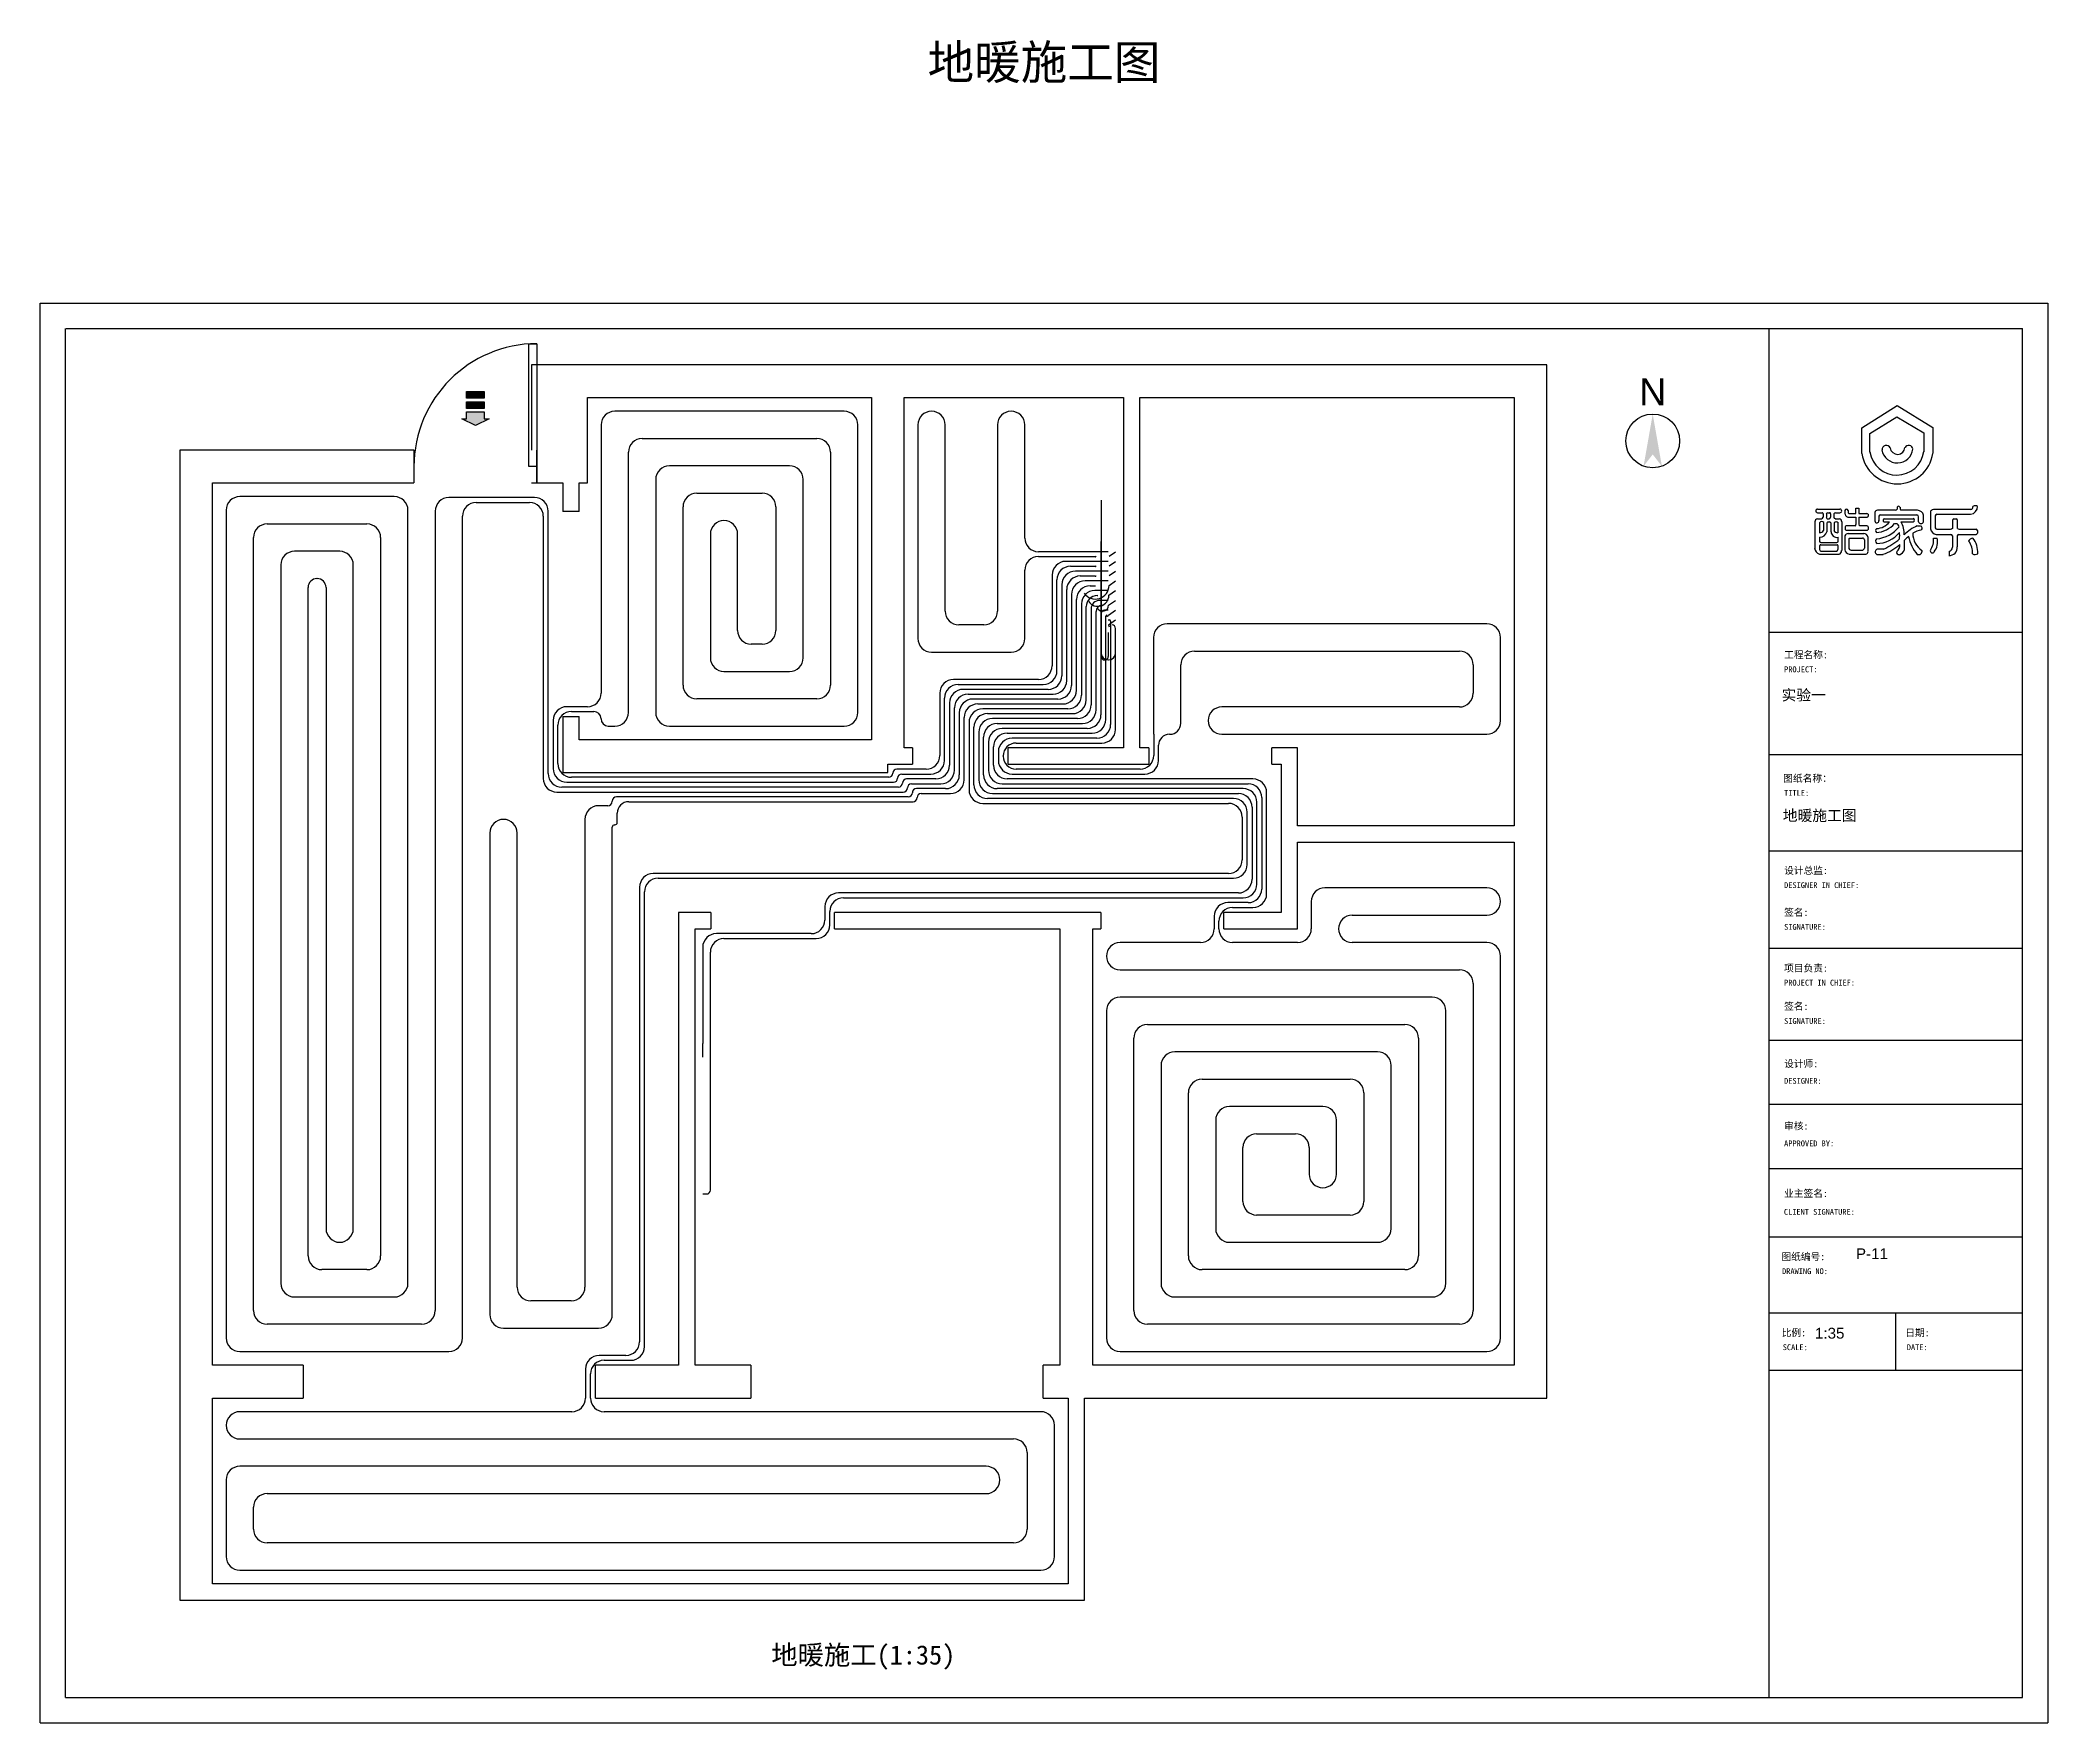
# Model space of a CAD drawing. Header units: inches. Extents: x 0 to 14700, y -14718 to -2397.
import ezdxf

# ---------------------------------------------------------------- set-up
doc = ezdxf.new("R2010")
doc.units = ezdxf.units.IN
doc.header["$MEASUREMENT"] = 0
for name, color, linetype in [('A2-建筑墙体', 255, 'Continuous'), ('P4-门窗', 60, 'Continuous'), ('P9-符号标注', 1, 'Continuous'), ('图框', 4, 'Continuous'), ('地暖管', 7, 'Continuous')]:
    doc.layers.add(name, color=color, linetype=linetype)
doc.styles.add('1dac53a31aeba2370b97106346818e54', font='', dxfattribs={"height": 43.198381})
doc.styles.add('1f488f4b2ef1b152d32ed8bb140b4ed1', font='', dxfattribs={"height": 43.198381})
doc.styles.add('2ee4a1918873d97d1977456be36b2fac', font='', dxfattribs={"height": 52.798021})
doc.styles.add('58c27925b294fd0c30aaffbcf10887a5', font='', dxfattribs={"height": 52.798021})
doc.styles.add('5d7050954b2bbd82e94d75c8334c1a07', font='', dxfattribs={"height": 52.798021})
doc.styles.add('6cdbe4c37f334f9b3f18b74c6616af9b', font='', dxfattribs={"height": 43.198381})
doc.styles.add('871ba157db02772189435026d6a1f12a', font='', dxfattribs={"height": 52.798021})
doc.styles.add('b55c54cd7af753c58a5ed410a0ddc4e6', font='', dxfattribs={"height": 43.198381})
doc.styles.add('DEFAULT_COMPASS_TEXT_STYLE13.239135297263294', font='', dxfattribs={"height": 198.587029})
doc.styles.add('eec79cf32286c9bcb9e9a0388136559f', font='', dxfattribs={"height": 43.198381})
doc.styles.add('fecaf8cb5bb26a9b40f5bfd342b1b301', font='', dxfattribs={"height": 52.798021})
doc.styles.add('LAYER_TEXT_STYLE_YELLOW_176.5260026097835_ZH', font='', dxfattribs={"height": 176.526003})
doc.styles.add('LAYER_TEXT_STYLE_YELLOW_350_ZH', font='', dxfattribs={"height": 312.5})
doc.styles.add('macro_bim_design_name_ZH', font='', dxfattribs={"height": 80.1})
doc.styles.add('macro_bim_page_name_ZH', font='', dxfattribs={"height": 80.1})
doc.styles.add('macro_bim_page_number', font='', dxfattribs={"height": 80.1})
doc.styles.add('macro_bim_view_ratio', font='', dxfattribs={"height": 80.1})
doc.styles.get('1dac53a31aeba2370b97106346818e54').set_extended_font_data('SimSun')
doc.styles.get('1f488f4b2ef1b152d32ed8bb140b4ed1').set_extended_font_data('SimSun')
doc.styles.get('2ee4a1918873d97d1977456be36b2fac').set_extended_font_data('SimSun')
doc.styles.get('58c27925b294fd0c30aaffbcf10887a5').set_extended_font_data('SimSun')
doc.styles.get('5d7050954b2bbd82e94d75c8334c1a07').set_extended_font_data('SimSun')
doc.styles.get('6cdbe4c37f334f9b3f18b74c6616af9b').set_extended_font_data('SimSun')
doc.styles.get('871ba157db02772189435026d6a1f12a').set_extended_font_data('SimSun')
doc.styles.get('b55c54cd7af753c58a5ed410a0ddc4e6').set_extended_font_data('SimSun')
doc.styles.get('DEFAULT_COMPASS_TEXT_STYLE13.239135297263294').set_extended_font_data('Arial')
doc.styles.get('eec79cf32286c9bcb9e9a0388136559f').set_extended_font_data('SimSun')
doc.styles.get('fecaf8cb5bb26a9b40f5bfd342b1b301').set_extended_font_data('SimSun')
doc.styles.get('LAYER_TEXT_STYLE_YELLOW_176.5260026097835_ZH').set_extended_font_data('SimSun')
doc.styles.get('LAYER_TEXT_STYLE_YELLOW_350_ZH').set_extended_font_data('SimSun')
doc.styles.get('macro_bim_design_name_ZH').set_extended_font_data('SimSun')
doc.styles.get('macro_bim_page_name_ZH').set_extended_font_data('SimSun')
doc.styles.get('macro_bim_page_number').set_extended_font_data('Arial')
doc.styles.get('macro_bim_view_ratio').set_extended_font_data('Arial')

# ---------------------------------------------------------------- blocks, each defined once
blk = doc.blocks.new('1017054')
at = {"layer": '图框', "linetype": 'Continuous'}
for p, q in [((1, -8420), (11879, -8420)), ((1, -16820), (1, -8420)), ((11879, -8420), (11879, -16820)), ((151, -16670), (151, -8570)), ((155, -8570), (11729, -8570)), ((10229, -8570), (10229, -16670)), ((11729, -16670), (11729, -8570)), ((10779, -9158), (10989, -9025)), ((10989, -9025), (11200, -9155)), ((10827, -9191), (10986, -9092)), ((10986, -9092), (11146, -9187)), ((10779, -9309), (10779, -9158)), ((10827, -9301), (10827, -9191)), ((11146, -9187), (11146, -9299)), ((11200, -9155), (11200, -9308)), ((10500, -9714), (10500, -9871)), ((10516, -9638), (10649, -9638)), ((10516, -9695), (10540, -9695)), ((10517, -9660), (10543, -9660)), ((10529, -9718), (10529, -9778)), ((10550, -9667), (10550, -9686)), ((10553, -9718), (10553, -9765)), ((10569, -9667), (10569, -9686)), ((10572, -9722), (10572, -9772)), ((10578, -9660), (10588, -9660)), ((10578, -9695), (10588, -9695)), ((10578, -9714), (10588, -9714)), ((10594, -9667), (10594, -9686)), ((10596, -9722), (10596, -9772)), ((10614, -9667), (10614, -9686)), ((10615, -9718), (10615, -9765)), ((10622, -9695), (10645, -9695)), ((10623, -9660), (10648, -9660)), ((10638, -9718), (10638, -9778)), ((10660, -9714), (10660, -9884)), ((10679, -9647), (10679, -9668)), ((10687, -9736), (10739, -9736)), ((10699, -9646), (10699, -9660)), ((10704, -9664), (10744, -9664)), ((10704, -9686), (10744, -9686)), ((10744, -9664), (10744, -9632)), ((10744, -9632), (10761, -9632)), ((10744, -9686), (10744, -9730)), ((10761, -9632), (10761, -9664)), ((10761, -9664), (10809, -9664)), ((10761, -9686), (10810, -9686)), ((10761, -9686), (10761, -9730)), ((10766, -9736), (10809, -9736)), ((10816, -9669), (10816, -9681)), ((10855, -9658), (10855, -9708)), ((10979, -9645), (10872, -9645)), ((10880, -9679), (10880, -9707)), ((10887, -9672), (11105, -9672)), ((10910, -9714), (10943, -9714)), ((10912, -9695), (11084, -9695)), ((10973, -9723), (10986, -9723)), ((10988, -9626), (10988, -9639)), ((11005, -9626), (11005, -9639)), ((11108, -9645), (11010, -9645)), ((11012, -9714), (11084, -9714)), ((11108, -9737), (11127, -9737)), ((11113, -9683), (11113, -9713)), ((11144, -9714), (11144, -9674)), ((11186, -9651), (11186, -9756)), ((11424, -9641), (11208, -9641)), ((11213, -9678), (11213, -9749)), ((11223, -9668), (11422, -9668)), ((11315, -9706), (11315, -9752)), ((11323, -9695), (11339, -9695)), ((11344, -9706), (11344, -9752)), ((10529, -9804), (10529, -9831)), ((10529, -9854), (10529, -9877)), ((10536, -9849), (10633, -9849)), ((10537, -9835), (10630, -9835)), ((10638, -9804), (10638, -9831)), ((10638, -9854), (10638, -9877)), ((10678, -9796), (10678, -9878)), ((10680, -9743), (10680, -9758)), ((10687, -9763), (10812, -9763)), ((10699, -9783), (10790, -9783)), ((10702, -9821), (10702, -9867)), ((10706, -9810), (10783, -9810)), ((10795, -9820), (10795, -9869)), ((10815, -9806), (10815, -9888)), ((10817, -9743), (10817, -9758)), ((11031, -9877), (11031, -9823)), ((11204, -9810), (11225, -9810)), ((11218, -9788), (11305, -9788)), ((11223, -9757), (11304, -9757)), ((11316, -9797), (11316, -9864)), ((11344, -9796), (11344, -9862)), ((11352, -9788), (11455, -9788)), ((11354, -9757), (11454, -9757)), ((11463, -9764), (11463, -9780)), ((10528, -9905), (10644, -9905)), ((10541, -9887), (10630, -9887)), ((10704, -9905), (10802, -9905)), ((10716, -9882), (10780, -9882)), ((10867, -9906), (10905, -9906)), ((10907, -9875), (10869, -9875)), ((11295, -9888), (11295, -9913)), ((11729, -10368), (10229, -10368)), ((10229, -11091), (11729, -11091)), ((10229, -11660), (11729, -11660)), ((10229, -12237), (11729, -12237)), ((10229, -12781), (11729, -12781)), ((10229, -13160), (11729, -13160)), ((10229, -13539), (11729, -13539)), ((10229, -13944), (11729, -13944)), ((10229, -14394), (11729, -14394)), ((10979, -14394), (10979, -14734)), ((10229, -14734), (11729, -14734)), ((151, -16670), (11729, -16670)), ((1, -16820), (11879, -16820))]:
    blk.add_line(p, q, dxfattribs=at)
for centre, radius, start, end in [((10924, -9287), 25.6, 25.4217, 181.4755), ((11056, -9287), 25.6, 10.3302, 146.5496), ((10989, -9276), 213, 189.0633, 351.2254), ((10986, -9276), 161, 188.6788, 352.0826), ((10989, -9272), 92.6, 189.9871, 353.3239), ((10990, -9270), 44.2, 187.8755, 356.2645), ((10996, -9632), 10.4, 34.3448, 145.6552), ((11450, -9643), 24.2, 56.3684, 123.6316), ((10523, -9717), 22.9, 105.8398, 172.9577), ((10517, -9649), 10.8, 94.3178, 273.3504), ((10542, -9727), 14.9, 39.0145, 144.5069), ((10540, -9684), 11, 269.1434, 346.8272), ((10544, -9667), 6.82, 357.9813, 95.3251), ((10578, -9669), 9.33, 88.0429, 167.3039), ((10577, -9687), 8.15, 177.1117, 278.9893), ((10580, -9722), 7.97, 102.506, 178.9752), ((10588, -9666), 6.14, 349.2425, 85.6662), ((10585, -9686), 9.14, 292.9891, 0.3126), ((10589, -9722), 7.62, 359.8645, 92.4738), ((10622, -9669), 9.02, 87.0265, 167.2982), ((10622, -9686), 8.43, 179.7737, 268.0035), ((10626, -9734), 19.5, 51.8261, 124.5623), ((10641, -9714), 19.4, 359.2366, 77.7973), ((10649, -9649), 10.8, 266.6496, 85.6822), ((10689, -9649), 10.2, 18.3262, 167.8205), ((10703, -9662), 24.4, 195.3683, 273.7092), ((10688, -9744), 7.75, 97.023, 172.3878), ((10704, -9659), 5.04, 186.1129, 278.4123), ((10737, -9730), 7.12, 288.7577, 357.8254), ((10769, -9729), 8.1, 189.8664, 250.4176), ((10809, -9672), 7.85, 27.0659, 91.1627), ((10809, -9745), 8.27, 9.8926, 92.8722), ((10809, -9677), 8.28, 276.5681, 337.7041), ((10874, -9664), 19.8, 96.6007, 160.3597), ((10868, -9707), 12.5, 186.187, 2.5361), ((10858, -9629), 148, 272.3026, 320.7721), ((10859, -9647), 107, 273.9524, 321.1287), ((10888, -9680), 7.63, 91.6309, 173.2415), ((10916, -9705), 10.9, 111.6127, 237.2128), ((10979, -9635), 9.89, 268.8742, 333.4444), ((10966, -9751), 34.4, 15.3673, 54.4676), ((11012, -9638), 6.85, 190.6555, 259.3445), ((10883, -9785), 147, 357.8846, 28.7671), ((11214, -9974), 260, 114.3082, 135.1267), ((11080, -9704), 10.3, 291.0497, 70.1958), ((11103, -9683), 10.8, 0.021, 77.2986), ((11106, -9684), 39.2, 14.2994, 86.0895), ((11129, -9707), 16.8, 203.5785, 334.051), ((11120, -9751), 16, 317.397, 62.1117), ((11208, -9670), 29.1, 89.0621, 139.2711), ((11227, -9682), 14.7, 105.192, 161.4386), ((11330, -9708), 15.5, 118.117, 170.1296), ((11328, -9706), 16.6, 2.4315, 45.3302), ((11418, -9623), 45.4, 276.043, 0.6561), ((11418, -9624), 18, 287.8972, 5.2615), ((10530, -9752), 26.2, 268.286, 331.4678), ((10530, -9761), 43.2, 268.7071, 344.9622), ((10536, -9826), 8.72, 215.6619, 274.0552), ((10536, -9856), 6.59, 88.4624, 161.4065), ((10632, -9770), 35.4, 184.5653, 280.0218), ((10634, -9757), 21, 199.7556, 279.2299), ((10630, -9824), 10.9, 272.4689, 318.043), ((10633, -9854), 4.23, 356.5833, 90.1358), ((10701, -9809), 26.4, 95.4692, 150.4293), ((10688, -9755), 8.21, 201.5589, 265.2478), ((10722, -9822), 20.2, 142.4892, 177.2382), ((10782, -9823), 13.4, 15.3429, 86.4694), ((10789, -9809), 26.9, 7.3153, 87.9697), ((10811, -9757), 6.48, 276.5205, 350.2473), ((10875, -9827), 15.7, 123.3782, 235.8729), ((10875, -9766), 14.8, 121.8392, 226.6122), ((10846, -9620), 196, 275.8575, 321.3412), ((10867, -9669), 172, 269.6552, 321.4289), ((10796, -9609), 316, 290.1177, 311.0182), ((10725, -9487), 429, 295.1849, 310.2737), ((10953, -9851), 51.1, 311.4031, 3.379), ((10884, -9798), 119, 352.3038, 10.7649), ((11272, -10064), 341, 129.226, 134.9163), ((11284, -9757), 232, 190.7057, 220.3029), ((11194, -9786), 113, 177.3231, 238.5217), ((11148, -9881), 120, 98.1899, 123.8383), ((11091, -9818), 113, 325.9002, 3.9769), ((11224, -9749), 39, 189.9894, 261.0429), ((11127, -9832), 100, 323.8129, 12.8), ((11224, -9746), 11.1, 197.063, 266.0296), ((11302, -9738), 18.3, 274.9534, 313.251), ((11302, -9803), 15.2, 23.1977, 79.7655), ((11355, -9744), 13.1, 218.8604, 269.4316), ((11354, -9798), 10.2, 98.9535, 172.6014), ((11438, -9839), 29.6, 93.6778, 159.4525), ((11345, -9889), 89.2, 351.6279, 42.5776), ((11332, -9893), 133, 356.0858, 38.6706), ((11454, -9767), 9.65, 16.3888, 84.9004), ((11455, -9780), 7.71, 266.9322, 356.9554), ((10539, -9867), 39.5, 184.5461, 253.5877), ((10540, -9876), 11, 182.8788, 273.3527), ((10627, -9877), 10.5, 284.461, 1.1456), ((10638, -9884), 21.7, 284.7041, 359.8653), ((10711, -9872), 33.9, 190.6832, 257.6799), ((10719, -9865), 17.5, 186.4435, 257.5309), ((10778, -9865), 17, 275.0012, 347.3706), ((10799, -9889), 16.7, 280.6915, 1.9889), ((10876, -9891), 17.6, 113.2664, 240.4321), ((10998, -9895), 13, 153.4314, 282.6999), ((10987, -9864), 46.1, 288.0126, 343.6602), ((11115, -9887), 20.9, 247.696, 13.0599), ((11197, -9885), 12.7, 161.6014, 329.0657), ((11296, -9865), 47.6, 268.3218, 3.7575), ((11290, -9862), 26.5, 281.0456, 355.655), ((11449, -9875), 31.9, 240.085, 300.5245)]:
    blk.add_arc(centre, radius, start, end, dxfattribs=at)
at = {"layer": '图框', "color": 255, "attachment_point": 1, "line_spacing_factor": 0.8}
for s, insert, char_height, style in [('工程名称:', (10319, -10479), 42.2, '871ba157db02772189435026d6a1f12a'), ('PROJECT:', (10319, -10569), 34.6, '1f488f4b2ef1b152d32ed8bb140b4ed1'), ('图纸名称：', (10314, -11210), 42.2, '58c27925b294fd0c30aaffbcf10887a5'), ('TITLE:', (10319, -11300), 34.6, '1f488f4b2ef1b152d32ed8bb140b4ed1'), ('设计总监:', (10319, -11755), 42.2, '5d7050954b2bbd82e94d75c8334c1a07'), ('DESIGNER IN CHIEF:', (10319, -11846), 34.56, '6cdbe4c37f334f9b3f18b74c6616af9b'), ('签名:', (10319, -12003), 42.2, '5d7050954b2bbd82e94d75c8334c1a07'), ('SIGNATURE:', (10319, -12093), 34.6, '6cdbe4c37f334f9b3f18b74c6616af9b'), ('项目负责:', (10319, -12333), 42.2, '5d7050954b2bbd82e94d75c8334c1a07'), ('PROJECT IN CHIEF:', (10319, -12423), 34.56, 'b55c54cd7af753c58a5ed410a0ddc4e6'), ('签名:', (10319, -12559), 42.2, '2ee4a1918873d97d1977456be36b2fac'), ('SIGNATURE:', (10319, -12650), 34.6, '6cdbe4c37f334f9b3f18b74c6616af9b'), ('设计师:', (10319, -12899), 42.2, '2ee4a1918873d97d1977456be36b2fac'), ('DESIGNER:', (10319, -13004), 34.6, '6cdbe4c37f334f9b3f18b74c6616af9b'), ('审核:', (10319, -13267), 42.2, '2ee4a1918873d97d1977456be36b2fac'), ('APPROVED BY:', (10319, -13374), 34.56, 'eec79cf32286c9bcb9e9a0388136559f'), ('业主签名:', (10319, -13666), 42.2, 'fecaf8cb5bb26a9b40f5bfd342b1b301'), ('CLIENT SIGNATURE:', (10318, -13779), 34.56, '6cdbe4c37f334f9b3f18b74c6616af9b'), ('图纸编号:', (10303, -14040), 42.2, '2ee4a1918873d97d1977456be36b2fac'), ('DRAWING NO:', (10307, -14130), 34.56, '1dac53a31aeba2370b97106346818e54'), ('比例:', (10305, -14490), 42.2, '2ee4a1918873d97d1977456be36b2fac'), ('日期:', (11036, -14490), 42.2, '2ee4a1918873d97d1977456be36b2fac'), ('SCALE:', (10311, -14580), 34.6, '1f488f4b2ef1b152d32ed8bb140b4ed1'), ('DATE:', (11045, -14580), 34.6, '1f488f4b2ef1b152d32ed8bb140b4ed1')]:
    blk.add_mtext(s, dxfattribs=dict(at, insert=insert, char_height=char_height, style=style))
blk = doc.blocks.new('Symbol(Marker)519798d37e6b-05f6-42ce-ba3d-2d31a25f2f55')
at = {"layer": 'P9-符号标注'}
for points in [[(-2905, 4200), (-2905, 4250), (-2775, 4250), (-2775, 4200)], [(-2905, 4125), (-2905, 4175), (-2775, 4175), (-2775, 4125)], [(-2840, 4000), (-2940, 4050), (-2905, 4050), (-2905, 4100), (-2775, 4100), (-2775, 4050), (-2740, 4050)]]:
    blk.add_hatch(color=1, dxfattribs=at).paths.add_polyline_path(points, flags=0)
at = {"layer": 'P9-符号标注', "color": 1, "linetype": 'Continuous'}
for p, q in [((-2905, 4200), (-2905, 4250)), ((-2905, 4250), (-2775, 4250)), ((-2775, 4200), (-2905, 4200)), ((-2905, 4125), (-2905, 4175)), ((-2905, 4175), (-2775, 4175)), ((-2775, 4125), (-2905, 4125)), ((-2775, 4250), (-2775, 4200)), ((-2775, 4175), (-2775, 4125)), ((-2840, 4000), (-2940, 4050)), ((-2940, 4050), (-2905, 4050)), ((-2905, 4050), (-2905, 4100)), ((-2905, 4100), (-2775, 4100)), ((-2740, 4050), (-2840, 4000)), ((-2775, 4100), (-2775, 4050)), ((-2775, 4050), (-2740, 4050))]:
    blk.add_line(p, q, dxfattribs=at)

msp = doc.modelspace()

# ---------------------------------------------------------------- hatches: boundary and pattern name
at = {"layer": 'P9-符号标注'}
msp.add_hatch(color=0, dxfattribs=at).paths.add_polyline_path([(11807, -5430), (11740, -5516), (11807, -5135), (11874, -5516)], flags=0)

# ---------------------------------------------------------------- linework, layer by layer
at = {"layer": 'A2-建筑墙体', "color": 255, "linetype": 'Continuous'}
for p, q in [((4007, -4774), (3597, -4774)), ((3597, -4774), (3597, -5399)), ((11032, -4774), (4007, -4774)), ((11032, -5014), (11032, -4774)), ((4007, -5639), (4007, -5014)), ((4007, -5014), (6087, -5014)), ((6087, -5014), (6087, -7519)), ((6327, -5014), (7932, -5014)), ((6327, -7579), (6327, -5014)), ((7932, -5014), (7932, -7579)), ((8052, -5014), (10792, -5014)), ((8052, -7579), (8052, -5014)), ((10792, -5014), (10792, -8149)), ((11032, -12099), (11032, -5014)), ((1262, -5399), (1022, -5399)), ((1022, -5399), (1022, -13819)), ((2737, -5399), (1262, -5399)), ((2737, -5399), (2737, -5639)), ((2737, -5399), (2737, -5639)), ((3637, -5639), (3637, -5399)), ((1262, -12099), (1262, -5639)), ((1262, -5639), (2737, -5639)), ((3597, -5639), (3827, -5639)), ((3827, -5639), (3827, -5848)), ((3947, -5639), (4007, -5639)), ((3947, -5848), (3947, -5639)), ((3947, -5848), (3827, -5848)), ((3947, -5848), (3827, -5848)), ((3827, -7348), (3827, -7519)), ((3827, -7348), (3947, -7348)), ((3827, -7348), (3947, -7348)), ((3947, -7519), (3947, -7348)), ((3827, -7519), (3827, -7759)), ((6087, -7519), (3947, -7519)), ((6387, -7579), (6327, -7579)), ((6387, -7579), (6387, -7699)), ((6387, -7579), (6387, -7699)), ((7932, -7579), (7087, -7579)), ((7087, -7699), (7087, -7579)), ((7087, -7699), (7087, -7579)), ((8117, -7579), (8052, -7579)), ((8117, -7579), (8117, -7699)), ((8117, -7579), (8117, -7699)), ((9207, -7579), (9017, -7579)), ((9017, -7699), (9017, -7579)), ((9017, -7699), (9017, -7579)), ((9207, -7699), (9207, -7579)), ((3827, -7759), (6207, -7759)), ((6207, -7759), (6207, -7699)), ((6207, -7699), (6387, -7699)), ((7087, -7699), (8117, -7699)), ((9017, -7699), (9087, -7699)), ((9087, -7699), (9087, -8784)), ((9207, -8149), (9207, -7699)), ((10792, -8149), (9207, -8149)), ((9207, -8904), (9207, -8269)), ((9207, -8269), (10792, -8269)), ((10792, -8269), (10792, -12099)), ((4910, -8784), (4675, -8784)), ((4675, -8784), (4675, -8904)), ((4910, -8784), (4910, -8904)), ((4910, -8784), (4910, -8904)), ((7767, -8784), (5817, -8784)), ((5817, -8904), (5817, -8784)), ((5817, -8904), (5817, -8784)), ((7767, -8784), (7767, -8904)), ((7767, -8784), (7767, -8904)), ((9087, -8784), (8667, -8784)), ((8667, -8904), (8667, -8784)), ((8667, -8904), (8667, -8784)), ((4675, -8904), (4675, -12099)), ((4795, -8904), (4910, -8904)), ((4795, -12099), (4795, -8904)), ((5817, -8904), (7467, -8904)), ((7467, -8904), (7467, -12099)), ((7707, -12099), (7707, -8904)), ((7707, -8904), (7767, -8904)), ((8667, -8904), (9087, -8904)), ((9087, -8904), (9207, -8904)), ((1925, -12099), (1262, -12099)), ((1925, -12099), (1925, -12339)), ((1925, -12099), (1925, -12339)), ((4675, -12099), (4065, -12099)), ((4065, -12339), (4065, -12099)), ((4065, -12339), (4065, -12099)), ((5203, -12099), (4795, -12099)), ((5203, -12099), (5203, -12339)), ((5203, -12099), (5203, -12339)), ((7467, -12099), (7343, -12099)), ((7343, -12339), (7343, -12099)), ((7343, -12339), (7343, -12099)), ((10792, -12099), (7707, -12099)), ((11032, -12339), (11032, -12099)), ((1262, -13699), (1262, -12339)), ((1262, -12339), (1925, -12339)), ((4065, -12339), (5203, -12339)), ((7343, -12339), (7527, -12339)), ((7527, -12339), (7527, -13699)), ((7647, -12339), (11032, -12339)), ((7647, -13699), (7647, -12339)), ((7527, -13699), (1262, -13699)), ((7647, -13819), (7647, -13699)), ((1022, -13819), (1262, -13819)), ((1262, -13819), (7647, -13819))]:
    msp.add_line(p, q, dxfattribs=at)
at = {"layer": 'P4-门窗', "color": 60, "linetype": 'Continuous'}
for p, q in [((3577, -5519), (3577, -4619)), ((3577, -4619), (3637, -4619)), ((3637, -4619), (3637, -5519)), ((2737, -5399), (2737, -5639)), ((3637, -5399), (3637, -5639)), ((3637, -5519), (3577, -5519))]:
    msp.add_line(p, q, dxfattribs=at)
msp.add_arc((3637, -5519), 900, 90, 180, dxfattribs=at)
at = {"layer": 'P9-符号标注', "color": 0, "linetype": 'Continuous'}
msp.add_circle((11807, -5331), 197, dxfattribs=at)
at = {"layer": '地暖管', "color": 242, "linetype": 'Continuous', "true_color": 0xbd002e}
for p, q in [((5887, -5114), (4207, -5114)), ((4107, -5214), (4107, -7177)), ((5987, -7319), (5987, -5214)), ((6427, -5214), (6427, -6778)), ((6627, -6578), (6627, -5214)), ((7009, -5214), (7009, -6578)), ((7209, -6042), (7209, -5214)), ((4307, -7319), (4307, -5414)), ((4407, -5314), (5687, -5314)), ((5787, -5414), (5787, -7119)), ((5487, -5514), (4607, -5514)), ((4507, -5614), (4507, -7319)), ((4807, -5714), (5287, -5714)), ((5587, -6919), (5587, -5614)), ((1362, -5839), (1362, -11899)), ((2593, -5739), (1462, -5739)), ((2693, -11499), (2693, -5839)), ((2893, -5846), (2893, -11699)), ((3620, -5746), (2993, -5746)), ((3193, -5782), (3584, -5782)), ((3720, -7766), (3720, -5846)), ((4707, -7119), (4707, -5814)), ((5387, -5814), (5387, -6719)), ((7768, -5764), (7768, -5864)), ((7768, -5864), (7768, -6883)), ((1662, -5939), (2393, -5939)), ((3093, -11899), (3093, -5882)), ((3684, -5882), (3684, -7802)), ((4907, -6014), (4907, -6919)), ((5107, -6719), (5107, -6014)), ((7768, -5967), (7768, -6067)), ((1562, -11699), (1562, -6039)), ((2193, -6139), (1862, -6139)), ((2493, -6039), (2493, -11299)), ((7721, -6142), (7309, -6142)), ((7821, -6142), (7721, -6142)), ((7768, -6909), (7768, -6067)), ((7826, -6174), (7874, -6142)), ((1762, -6239), (1762, -11499)), ((2293, -11099), (2293, -6239)), ((7209, -6778), (7209, -6277)), ((7309, -6177), (7726, -6177)), ((7409, -6313), (7409, -6978)), ((7721, -6213), (7509, -6213)), ((7545, -6249), (7726, -6249)), ((7721, -6284), (7581, -6284)), ((7616, -6320), (7726, -6320)), ((7821, -6213), (7721, -6213)), ((7821, -6284), (7721, -6284)), ((7826, -6246), (7874, -6213)), ((7826, -6317), (7874, -6284)), ((1962, -11299), (1962, -6404)), ((2027, -6339), (2028, -6339)), ((2093, -6404), (2093, -11099)), ((7445, -7014), (7445, -6349)), ((7481, -6384), (7481, -7050)), ((7516, -7086), (7516, -6420)), ((7552, -6456), (7552, -7121)), ((7721, -6356), (7652, -6356)), ((7688, -6392), (7726, -6392)), ((7821, -6356), (7721, -6356)), ((7723, -6427), (7722, -6427)), ((7821, -6427), (7723, -6427)), ((7740, -6463), (7744, -6463)), ((7825, -6461), (7874, -6427)), ((7826, -6389), (7874, -6356)), ((7588, -7157), (7588, -6492)), ((7624, -6525), (7624, -7193)), ((7659, -7228), (7659, -6544)), ((7695, -6562), (7695, -7264)), ((7731, -7300), (7731, -6580)), ((7821, -6499), (7758, -6499)), ((7758, -6499), (7758, -6499)), ((7767, -6597), (7767, -7336)), ((7776, -6535), (7778, -6535)), ((7821, -6570), (7794, -6570)), ((7794, -6570), (7794, -6570)), ((7811, -6606), (7813, -6606)), ((7822, -6606), (7874, -6570)), ((7823, -6533), (7874, -6499)), ((6909, -6678), (6727, -6678)), ((7802, -7371), (7802, -6615)), ((7821, -6642), (7829, -6642)), ((7821, -6735), (7821, -6909)), ((7823, -6677), (7874, -6642)), ((7829, -6642), (7830, -6642)), ((7838, -6650), (7838, -7407)), ((7848, -6678), (7849, -6678)), ((7874, -7443), (7874, -6704)), ((7874, -6883), (7874, -6735)), ((10592, -6670), (8252, -6670)), ((5287, -6819), (5207, -6819)), ((6527, -6878), (7109, -6878)), ((8152, -6770), (8152, -7479)), ((8452, -6870), (10392, -6870)), ((10692, -7379), (10692, -6770)), ((5007, -7019), (5487, -7019)), ((7795, -6935), (7794, -6935)), ((7820, -6935), (7822, -6935)), ((8352, -7398), (8352, -6970)), ((10492, -6970), (10492, -7179)), ((6587, -7178), (6587, -7634)), ((7309, -7078), (6687, -7078)), ((6722, -7114), (7345, -7114)), ((7381, -7150), (6758, -7150)), ((6794, -7186), (7416, -7186)), ((4007, -7277), (3856, -7277)), ((3891, -7312), (4054, -7312)), ((5687, -7219), (4807, -7219)), ((6622, -7670), (6622, -7214)), ((6658, -7250), (6658, -7706)), ((6694, -7742), (6694, -7286)), ((6730, -7321), (6730, -7777)), ((7452, -7221), (6830, -7221)), ((6865, -7257), (7488, -7257)), ((7524, -7293), (6901, -7293)), ((6937, -7328), (7559, -7328)), ((10392, -7279), (8652, -7279)), ((3756, -7377), (3756, -7730)), ((3791, -7694), (3791, -7412)), ((4107, -7365), (4107, -7366)), ((4160, -7419), (4207, -7419)), ((4607, -7419), (5887, -7419)), ((6765, -7813), (6765, -7357)), ((6801, -7393), (6801, -7885)), ((6837, -7849), (6837, -7428)), ((6873, -7464), (6873, -7813)), ((7595, -7364), (6973, -7364)), ((7008, -7400), (7631, -7400)), ((7667, -7436), (7044, -7436)), ((7080, -7471), (7702, -7471)), ((8152, -7479), (8153, -7479)), ((8153, -7479), (8153, -7634)), ((8269, -7479), (8271, -7479)), ((8652, -7479), (10592, -7479)), ((6908, -7777), (6908, -7500)), ((6944, -7536), (6944, -7742)), ((6980, -7706), (6980, -7571)), ((7016, -7607), (7016, -7670)), ((7051, -7639), (7051, -7638)), ((7738, -7507), (7116, -7507)), ((7146, -7543), (7774, -7543)), ((8188, -7670), (8188, -7560)), ((6487, -7734), (6273, -7734)), ((6308, -7770), (6522, -7770)), ((7116, -7770), (8088, -7770)), ((8053, -7734), (7146, -7734)), ((3784, -7902), (6320, -7902)), ((6284, -7866), (3820, -7866)), ((3856, -7830), (6248, -7830)), ((6213, -7794), (3891, -7794)), ((6356, -7937), (4221, -7937)), ((6558, -7806), (6344, -7806)), ((6380, -7842), (6594, -7842)), ((6630, -7877), (6416, -7877)), ((6451, -7913), (6665, -7913)), ((6973, -7913), (8773, -7913)), ((8808, -7877), (7008, -7877)), ((7044, -7842), (8844, -7842)), ((8880, -7806), (7080, -7806)), ((8980, -8648), (8980, -7906)), ((4157, -8002), (4089, -8002)), ((4189, -7969), (4189, -7970)), ((4225, -8125), (4225, -8057)), ((4309, -7973), (6391, -7973)), ((6901, -7985), (8701, -7985)), ((8737, -7949), (6937, -7949)), ((8801, -8085), (8801, -8398)), ((8837, -8433), (8837, -8049)), ((8873, -8013), (8873, -8541)), ((8908, -8576), (8908, -7977)), ((8944, -7942), (8944, -8612)), ((3293, -8202), (3293, -11727)), ((3493, -11527), (3493, -8202)), ((3989, -8102), (3989, -11527)), ((4189, -11727), (4189, -8159)), ((4206, -8142), (4208, -8142)), ((8701, -8498), (4489, -8498)), ((4389, -8598), (4389, -11927)), ((4425, -11963), (4425, -8633)), ((4525, -8533), (8737, -8533)), ((8773, -8641), (5846, -8641)), ((10592, -8604), (9407, -8604)), ((5746, -8741), (5746, -8839)), ((5782, -8875), (5782, -8776)), ((5882, -8676), (8808, -8676)), ((8596, -8812), (8596, -8904)), ((8844, -8712), (8696, -8712)), ((8731, -8748), (8880, -8748)), ((9307, -8704), (9307, -8904)), ((9607, -8804), (10592, -8804)), ((5646, -8939), (4951, -8939)), ((8631, -8904), (8631, -8848)), ((4851, -9039), (4851, -9743)), ((4907, -10817), (4907, -9075)), ((5007, -8975), (5682, -8975)), ((8496, -9004), (7907, -9004)), ((9207, -9004), (8731, -9004)), ((10592, -9004), (9607, -9004)), ((10692, -11899), (10692, -9104)), ((7907, -9204), (10392, -9204)), ((10192, -9404), (7907, -9404)), ((10492, -9304), (10492, -11699)), ((7807, -9504), (7807, -11899)), ((10292, -11499), (10292, -9504)), ((8107, -9604), (9992, -9604)), ((4851, -9843), (4851, -9743)), ((8007, -11699), (8007, -9704)), ((9792, -9804), (8307, -9804)), ((10092, -9704), (10092, -11299)), ((8207, -9904), (8207, -11499)), ((9892, -11099), (9892, -9904)), ((8407, -11299), (8407, -10104)), ((8507, -10004), (9592, -10004)), ((9692, -10104), (9692, -10899)), ((9392, -10204), (8707, -10204)), ((8607, -10304), (8607, -11099)), ((8907, -10404), (9192, -10404)), ((9492, -10699), (9492, -10304)), ((8807, -10899), (8807, -10504)), ((9292, -10504), (9292, -10699)), ((4851, -10845), (4879, -10845)), ((4879, -10845), (4879, -10845)), ((9592, -10999), (8907, -10999)), ((8707, -11199), (9792, -11199)), ((2393, -11399), (2062, -11399)), ((9992, -11399), (8507, -11399)), ((1862, -11599), (2593, -11599)), ((8307, -11599), (10192, -11599)), ((3889, -11627), (3593, -11627)), ((2793, -11799), (1662, -11799)), ((3393, -11827), (4089, -11827)), ((10392, -11799), (8107, -11799)), ((1462, -11999), (2993, -11999)), ((4289, -12027), (4093, -12027)), ((7907, -11999), (10592, -11999)), ((3993, -12127), (3993, -12339)), ((4029, -12339), (4029, -12163)), ((4129, -12063), (4325, -12063)), ((3893, -12439), (1462, -12439)), ((7327, -12439), (4129, -12439)), ((1462, -12639), (7127, -12639)), ((7427, -13499), (7427, -12539)), ((7227, -12739), (7227, -13299)), ((6927, -12839), (1462, -12839)), ((1362, -12939), (1362, -13499)), ((1662, -13039), (6927, -13039)), ((1562, -13299), (1562, -13139)), ((7127, -13399), (1662, -13399)), ((1462, -13599), (7327, -13599))]:
    msp.add_line(p, q, dxfattribs=at)
for centre, radius, start, end in [((4207, -5214), 100, 90, 180), ((5887, -5214), 100, 0, 90), ((6527, -5214), 100, 90, 180), ((6527, -5214), 100, 0, 90), ((7109, -5214), 100, 90, 180), ((7109, -5214), 100, 0, 90), ((4407, -5414), 100, 90, 180), ((5687, -5414), 100, 0, 90), ((4607, -5614), 100, 90, 180), ((5487, -5614), 100, 0, 90), ((4807, -5814), 100, 90, 180), ((5287, -5814), 100, 0, 90), ((1462, -5839), 100, 90, 180), ((2593, -5839), 100, 0, 90), ((2993, -5846), 100, 90, 180), ((3193, -5882), 100, 90, 180), ((3584, -5882), 100, 0, 90), ((3620, -5846), 100, 0, 90), ((1662, -6039), 100, 90, 180), ((2393, -6039), 100, 0, 90), ((5007, -6014), 100, 90, 180), ((5007, -6014), 100, 0, 90), ((1862, -6239), 100, 90, 180), ((2193, -6239), 100, 0, 90), ((7309, -6042), 100, 180, 270), ((7309, -6277), 100, 90, 180), ((7509, -6313), 100, 90, 180), ((7545, -6349), 100, 90, 180), ((7581, -6384), 100, 90, 180), ((7616, -6420), 100, 90, 180), ((7726, -6174), 5.28, 214.3066, 0), ((7726, -6246), 5.28, 214.3066, 0), ((7726, -6317), 5.28, 214.3066, 0), ((2027, -6404), 65, 90, 180), ((2028, -6404), 65, 0, 90), ((7652, -6456), 100, 90, 180), ((7688, -6492), 100, 90, 180), ((7722, -6525), 98, 90, 180), ((7726, -6389), 100, 214.3066, 0), ((7740, -6544), 81, 90, 180), ((7744, -6461), 81, 214.3066, 0), ((6727, -6578), 100, 180, 270), ((6909, -6578), 100, 270, 0), ((7758, -6562), 63, 90, 180), ((7776, -6580), 45, 90, 180), ((7778, -6533), 45, 214.3066, 0), ((7794, -6597), 27, 90, 180), ((7811, -6615), 9, 90, 180), ((7813, -6606), 9, 214.3066, 0), ((5207, -6719), 100, 180, 270), ((5287, -6719), 100, 270, 0), ((7849, -6677), 26, 180, 214.3066), ((7830, -6650), 8, 0, 90), ((7848, -6704), 26, 0, 90), ((8252, -6770), 100, 90, 180), ((10592, -6770), 100, 0, 90), ((6527, -6778), 100, 180, 270), ((7109, -6778), 100, 270, 0), ((7820, -6883), 52, 180, 270), ((7822, -6883), 52, 270, 0), ((8452, -6970), 100, 90, 180), ((10392, -6970), 100, 0, 90), ((5007, -6919), 100, 180, 270), ((5487, -6919), 100, 270, 0), ((7309, -6978), 100, 270, 0), ((7345, -7014), 100, 270, 0), ((7381, -7050), 100, 270, 0), ((7794, -6909), 26, 180, 270), ((7795, -6909), 26, 270, 0), ((4007, -7177), 100, 270, 0), ((4807, -7119), 100, 180, 270), ((5687, -7119), 100, 270, 0), ((6687, -7178), 100, 90, 180), ((6722, -7214), 100, 90, 180), ((6758, -7250), 100, 90, 180), ((6794, -7286), 100, 90, 180), ((7416, -7086), 100, 270, 0), ((7452, -7121), 100, 270, 0), ((7488, -7157), 100, 270, 0), ((7524, -7193), 100, 270, 0), ((10392, -7179), 100, 270, 0), ((3856, -7377), 100, 90, 180), ((3891, -7412), 100, 90, 180), ((4054, -7365), 53, 0, 90), ((4207, -7319), 100, 270, 0), ((4607, -7319), 100, 180, 270), ((5887, -7319), 100, 270, 0), ((6830, -7321), 100, 90, 180), ((6865, -7357), 100, 90, 180), ((6901, -7393), 100, 90, 180), ((6937, -7428), 100, 90, 180), ((7559, -7228), 100, 270, 0), ((7595, -7264), 100, 270, 0), ((7631, -7300), 100, 270, 0), ((7667, -7336), 100, 270, 0), ((8652, -7379), 100, 90, 180), ((4160, -7366), 53, 180, 270), ((6973, -7464), 100, 90, 180), ((7008, -7500), 100, 90, 180), ((7044, -7536), 100, 90, 180), ((7080, -7571), 100, 90, 180), ((7702, -7371), 100, 270, 0), ((7738, -7407), 100, 270, 0), ((7774, -7443), 100, 270, 0), ((8269, -7560), 81, 90, 180), ((8271, -7398), 81, 270, 0), ((8652, -7379), 100, 180, 270), ((10592, -7379), 100, 270, 0), ((6487, -7634), 100, 270, 0), ((7116, -7607), 100, 90, 180), ((7146, -7638), 95, 90, 180), ((7146, -7639), 95, 180, 270), ((8053, -7634), 100, 270, 0), ((3820, -7766), 100, 180, 270), ((3856, -7730), 100, 180, 270), ((3891, -7694), 100, 180, 270), ((6213, -7764), 30, 270, 0), ((6273, -7764), 30, 90, 180), ((6308, -7800), 30, 90, 180), ((6522, -7670), 100, 270, 0), ((6558, -7706), 100, 270, 0), ((6594, -7742), 100, 270, 0), ((6630, -7777), 100, 270, 0), ((7008, -7777), 100, 180, 270), ((7044, -7742), 100, 180, 270), ((7080, -7706), 100, 180, 270), ((7116, -7670), 100, 180, 270), ((8088, -7670), 100, 270, 0), ((3784, -7802), 100, 180, 270), ((4221, -7969), 32, 90, 180), ((6248, -7800), 30, 270, 0), ((6284, -7836), 30, 270, 0), ((6344, -7836), 30, 90, 180), ((6320, -7872), 30, 270, 0), ((6380, -7872), 30, 90, 180), ((6356, -7907), 30, 270, 0), ((6416, -7907), 30, 90, 180), ((6451, -7943), 30, 90, 180), ((6665, -7813), 100, 270, 0), ((6901, -7885), 100, 180, 270), ((6937, -7849), 100, 180, 270), ((6973, -7813), 100, 180, 270), ((8773, -8013), 100, 0, 90), ((8808, -7977), 100, 0, 90), ((8844, -7942), 100, 0, 90), ((8880, -7906), 100, 0, 90), ((4089, -8102), 100, 90, 180), ((4157, -7970), 32, 270, 0), ((4309, -8057), 84, 90, 180), ((6391, -7943), 30, 270, 0), ((8701, -8085), 100, 0, 90), ((8737, -8049), 100, 0, 90), ((3393, -8202), 100, 90, 180), ((3393, -8202), 100, 0, 90), ((4206, -8159), 17, 90, 180), ((4208, -8125), 17, 270, 0), ((4489, -8598), 100, 90, 180), ((8701, -8398), 100, 270, 0), ((8737, -8433), 100, 270, 0), ((4525, -8633), 100, 90, 180), ((5846, -8741), 100, 90, 180), ((8773, -8541), 100, 270, 0), ((8808, -8576), 100, 270, 0), ((8844, -8612), 100, 270, 0), ((8880, -8648), 100, 270, 0), ((9407, -8704), 100, 90, 180), ((10592, -8704), 100, 0, 90), ((5882, -8776), 100, 90, 180), ((8696, -8812), 100, 90, 180), ((8731, -8848), 100, 90, 180), ((9607, -8904), 100, 90, 180), ((10592, -8704), 100, 270, 0), ((4951, -9039), 100, 90, 180), ((5646, -8839), 100, 270, 0), ((5682, -8875), 100, 270, 0), ((8496, -8904), 100, 270, 0), ((8731, -8904), 100, 180, 270), ((9207, -8904), 100, 270, 0), ((9607, -8904), 100, 180, 270), ((5007, -9075), 100, 90, 180), ((7907, -9104), 100, 90, 180), ((7907, -9104), 100, 180, 270), ((10592, -9104), 100, 0, 90), ((10392, -9304), 100, 0, 90), ((7907, -9504), 100, 90, 180), ((10192, -9504), 100, 0, 90), ((8107, -9704), 100, 90, 180), ((9992, -9704), 100, 0, 90), ((8307, -9904), 100, 90, 180), ((9792, -9904), 100, 0, 90), ((8507, -10104), 100, 90, 180), ((9592, -10104), 100, 0, 90), ((8707, -10304), 100, 90, 180), ((9392, -10304), 100, 0, 90), ((8907, -10504), 100, 90, 180), ((9192, -10504), 100, 0, 90), ((9392, -10699), 100, 180, 270), ((9392, -10699), 100, 270, 0), ((4879, -10817), 28, 270, 0), ((8907, -10899), 100, 180, 270), ((9592, -10899), 100, 270, 0), ((2193, -11099), 100, 180, 270), ((2193, -11099), 100, 270, 0), ((8707, -11099), 100, 180, 270), ((9792, -11099), 100, 270, 0), ((2062, -11299), 100, 180, 270), ((2393, -11299), 100, 270, 0), ((8507, -11299), 100, 180, 270), ((9992, -11299), 100, 270, 0), ((1862, -11499), 100, 180, 270), ((2593, -11499), 100, 270, 0), ((3593, -11527), 100, 180, 270), ((3889, -11527), 100, 270, 0), ((8307, -11499), 100, 180, 270), ((10192, -11499), 100, 270, 0), ((1662, -11699), 100, 180, 270), ((2793, -11699), 100, 270, 0), ((3393, -11727), 100, 180, 270), ((4089, -11727), 100, 270, 0), ((8107, -11699), 100, 180, 270), ((10392, -11699), 100, 270, 0), ((1462, -11899), 100, 180, 270), ((2993, -11899), 100, 270, 0), ((7907, -11899), 100, 180, 270), ((10592, -11899), 100, 270, 0), ((4093, -12127), 100, 90, 180), ((4289, -11927), 100, 270, 0), ((4325, -11963), 100, 270, 0), ((4129, -12163), 100, 90, 180), ((3893, -12339), 100, 270, 0), ((4129, -12339), 100, 180, 270), ((1462, -12539), 100, 90, 180), ((7327, -12539), 100, 0, 90), ((1462, -12539), 100, 180, 270), ((7127, -12739), 100, 0, 90), ((1462, -12939), 100, 90, 180), ((6927, -12939), 100, 0, 90), ((1662, -13139), 100, 90, 180), ((6927, -12939), 100, 270, 0), ((1662, -13299), 100, 180, 270), ((7127, -13299), 100, 270, 0), ((1462, -13499), 100, 180, 270), ((7327, -13499), 100, 270, 0)]:
    msp.add_arc(centre, radius, start, end, dxfattribs=at)

# ---------------------------------------------------------------- block references
at = {"layer": 'P9-符号标注', "color": 7}
msp.add_blockref('Symbol(Marker)519798d37e6b-05f6-42ce-ba3d-2d31a25f2f55', (6027, -9219), dxfattribs=at)
at = {"layer": '图框', "color": 7, "xscale": 1.237500071525574, "yscale": 1.237500071525574}
msp.add_blockref('1017054', (-1, 6097), dxfattribs=at)

# ---------------------------------------------------------------- texts
at = {"color": 2, "attachment_point": 5, "line_spacing_factor": 0.8}
for s, insert, char_height, style in [('地暖施工图^M^J', (7350, -2572), 250, 'LAYER_TEXT_STYLE_YELLOW_350_ZH'), ('地暖施工(1:35)', (6027, -14239), 141.2, 'LAYER_TEXT_STYLE_YELLOW_176.5260026097835_ZH')]:
    msp.add_mtext(s, dxfattribs=dict(at, insert=insert, char_height=char_height, style=style))
at = {"layer": 'P9-符号标注', "color": 7, "insert": (11807, -4971), "char_height": 197, "attachment_point": 5, "line_spacing_factor": 0.8, "style": 'DEFAULT_COMPASS_TEXT_STYLE13.239135297263294'}
msp.add_mtext('N', dxfattribs=at)
at = {"layer": '图框', "color": 7, "char_height": 79.3, "attachment_point": 1, "line_spacing_factor": 0.8}
for s, insert, style in [('实验一^M^J', (12750, -7152), 'macro_bim_design_name_ZH'), ('地暖施工图^M^J', (12759, -8034), 'macro_bim_page_name_ZH'), ('P-11^M^J', (13295, -11243), 'macro_bim_page_number'), ('1:35^M^J', (12995, -11825), 'macro_bim_view_ratio')]:
    msp.add_mtext(s, dxfattribs=dict(at, insert=insert, style=style))

doc.saveas('drawing.dxf')
